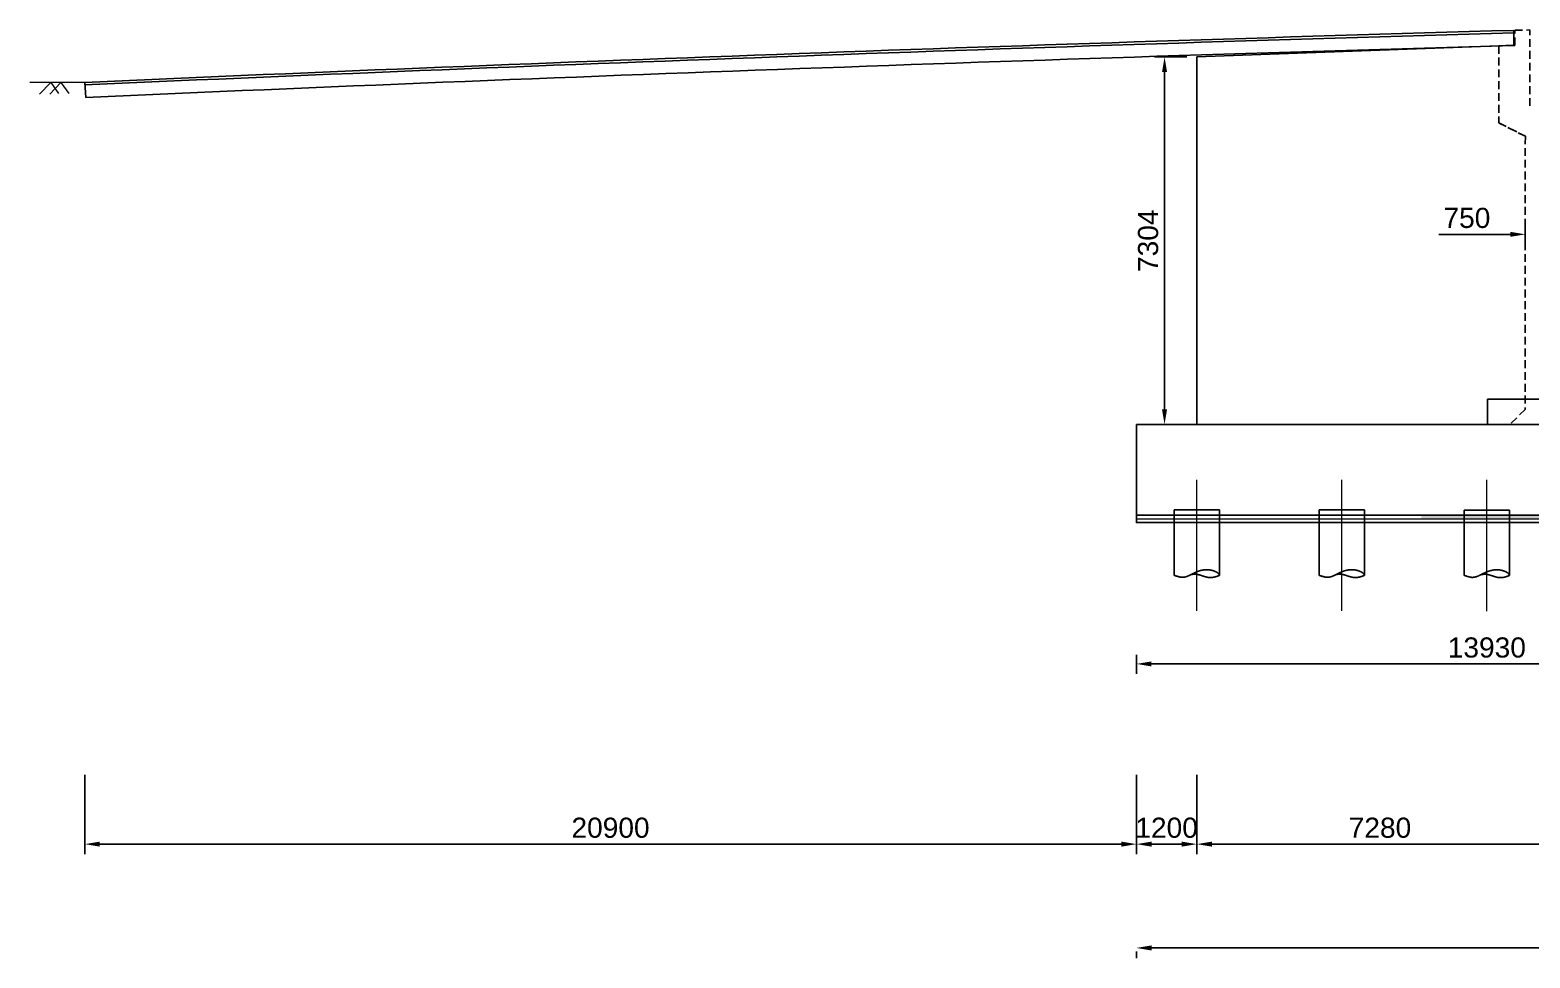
# Model space of a CAD drawing. Header units: millimetres. Extents: x 1231188 to 3867842, y -5478610 to -489530.
# Drawn here: x 3068080 to 3097890, y -2933887 to -2915443 of the extents above; entities that cross this region are included whole.
import ezdxf

# ---------------------------------------------------------------- set-up
doc = ezdxf.new("R2010")
doc.units = ezdxf.units.MM
doc.header["$LTSCALE"] = 25
doc.header["$MEASUREMENT"] = 0
doc.header["$PDMODE"] = 3
doc.linetypes.add('CENTER', pattern=[2, 1.25, -0.25, 0.25, -0.25])
doc.linetypes.add('DASHED2', pattern=[0.375, 0.25, -0.125])
doc.layers.get('Defpoints').update_dxf_attribs({"color": 230, "lineweight": 9})
for name, color, linetype in [('ABUTMENT', 1, 'Continuous'), ('pedestal', 7, 'Continuous'), ('Pile Cap', 21, 'Continuous')]:
    doc.layers.add(name, color=color, linetype=linetype)
for name, color, linetype, lineweight in [('Center line', 252, 'CENTER', 9), ('COLUMN', 1, 'Continuous', 25), ('DIM', 8, 'Continuous', 13), ('HATCH', 191, 'Continuous', 9), ('HOUSEP1', 7, 'Continuous', 15), ('PILE', 214, 'Continuous', 30)]:
    doc.layers.add(name, color=color, linetype=linetype, lineweight=lineweight)
doc.styles.add('ARIAL', font='arial.ttf', dxfattribs={"height": 400})
doc.styles.get("Standard").update_dxf_attribs({"font": 'swissl.ttf'})
doc.dimstyles.new('dim-50', dxfattribs={"dimtxt": 200, "dimasz": 200, "dimexe": 20, "dimexo": 20, "dimgap": 0.09, "dimtad": 0, "dimdec": 0, "dimzin": 0, "dimdsep": 46, "dimtxsty": 'Standard', "dimcen": 0.09, "dimclrd": 5, "dimclrt": 5, "dimazin": 0, "dimtfac": 1, "dimtdec": 0, "dimtofl": 0, "dimtmove": 0, "dimatfit": 3, "dimfxl": 1, "dimtolj": 1, "dimtzin": 0, "dimarcsym": 0})

# ---------------------------------------------------------------- blocks, each defined once
blk = doc.blocks.new('*D604')
at = {"layer": 'Defpoints', "color": 0, "lineweight": -2, "ltscale": 150, "transparency": 16777216}
for p in [(3069167, -2930048), (3090068, -2930048), (3090068, -2931624)]:
    blk.add_point(p, dxfattribs=at)
at = {"layer": 'DIM', "color": 0, "lineweight": -2, "ltscale": 150, "transparency": 16777216}
for p, q in [((3069167, -2930248), (3069167, -2931824)), ((3090068, -2930248), (3090068, -2931824))]:
    blk.add_line(p, q, dxfattribs=at)
at = {"layer": 'DIM', "color": 5, "lineweight": -2, "ltscale": 150, "transparency": 16777216}
blk.add_line((3069467, -2931624), (3089768, -2931624), dxfattribs=at)
for points in [[(3069467, -2931574), (3069467, -2931674), (3069167, -2931624)], [(3089768, -2931574), (3089768, -2931674), (3090068, -2931624)]]:
    blk.add_solid(points, dxfattribs=at)
at = {"layer": 'DIM', "color": 2, "ltscale": 150, "transparency": 16777216, "insert": (3079617, -2931300), "char_height": 400, "attachment_point": 5, "style": 'ARIAL'}
blk.add_mtext('\\A1;20900', dxfattribs=at)
blk = doc.blocks.new('*D605')
at = {"layer": 'Defpoints', "color": 0, "lineweight": -2, "ltscale": 150, "transparency": 16777216}
for p in [(3090068, -2930048), (3091268, -2930048), (3091268, -2931624)]:
    blk.add_point(p, dxfattribs=at)
at = {"layer": 'DIM', "color": 0, "lineweight": -2, "ltscale": 150, "transparency": 16777216}
for p, q in [((3090068, -2930248), (3090068, -2931824)), ((3091268, -2930248), (3091268, -2931824))]:
    blk.add_line(p, q, dxfattribs=at)
at = {"layer": 'DIM', "color": 5, "lineweight": -2, "ltscale": 150, "transparency": 16777216}
blk.add_line((3090368, -2931624), (3090968, -2931624), dxfattribs=at)
for points in [[(3090368, -2931574), (3090368, -2931674), (3090068, -2931624)], [(3090968, -2931574), (3090968, -2931674), (3091268, -2931624)]]:
    blk.add_solid(points, dxfattribs=at)
at = {"layer": 'DIM', "color": 2, "ltscale": 150, "transparency": 16777216, "insert": (3090668, -2931300), "char_height": 400, "attachment_point": 5, "style": 'ARIAL'}
blk.add_mtext('\\A1;1200', dxfattribs=at)
blk = doc.blocks.new('*D606')
at = {"layer": 'Defpoints', "color": 0, "lineweight": -2, "ltscale": 150, "transparency": 16777216}
for p in [(3091268, -2930048), (3098548, -2930048), (3098548, -2931624)]:
    blk.add_point(p, dxfattribs=at)
at = {"layer": 'DIM', "color": 0, "lineweight": -2, "ltscale": 150, "transparency": 16777216}
for p, q in [((3091268, -2930248), (3091268, -2931824)), ((3098548, -2930248), (3098548, -2931824))]:
    blk.add_line(p, q, dxfattribs=at)
at = {"layer": 'DIM', "color": 5, "lineweight": -2, "ltscale": 150, "transparency": 16777216}
blk.add_line((3091568, -2931624), (3098248, -2931624), dxfattribs=at)
for points in [[(3091568, -2931574), (3091568, -2931674), (3091268, -2931624)], [(3098248, -2931574), (3098248, -2931674), (3098548, -2931624)]]:
    blk.add_solid(points, dxfattribs=at)
at = {"layer": 'DIM', "color": 2, "ltscale": 150, "transparency": 16777216, "insert": (3094908, -2931300), "char_height": 400, "attachment_point": 5, "style": 'ARIAL'}
blk.add_mtext('\\A1;7280', dxfattribs=at)
blk = doc.blocks.new('*D615')
at = {"layer": 'Defpoints', "color": 0, "lineweight": -2, "ltscale": 150, "transparency": 16777216}
for p in [(3090068, -2933555, 46692), (3125538, -2933555), (3125538, -2933687)]:
    blk.add_point(p, dxfattribs=at)
at = {"layer": 'DIM', "color": 0, "lineweight": -2, "ltscale": 150, "transparency": 16777216}
for p, q in [((3090068, -2933755), (3090068, -2933887)), ((3125538, -2933755), (3125538, -2933887))]:
    blk.add_line(p, q, dxfattribs=at)
at = {"layer": 'DIM', "color": 5, "lineweight": -2, "ltscale": 150, "transparency": 16777216}
blk.add_line((3090368, -2933687), (3125238, -2933687), dxfattribs=at)
for points in [[(3090368, -2933637), (3090368, -2933737), (3090068, -2933687)], [(3125238, -2933637), (3125238, -2933737), (3125538, -2933687)]]:
    blk.add_solid(points, dxfattribs=at)
at = {"layer": 'DIM', "color": 2, "ltscale": 150, "transparency": 16777216, "insert": (3107803, -2933363), "char_height": 400, "attachment_point": 5, "style": 'ARIAL'}
blk.add_mtext('\\A1;35470', dxfattribs=at)
blk = doc.blocks.new('*D617')
at = {"layer": 'Defpoints', "color": 0, "lineweight": -2, "ltscale": 150, "transparency": 16777216}
for p in [(3090067, -2927661, 46692), (3103997, -2927662, 46692), (3103997, -2928042)]:
    blk.add_point(p, dxfattribs=at)
at = {"layer": 'DIM', "color": 0, "lineweight": -2, "ltscale": 150, "transparency": 16777216}
for p, q in [((3090067, -2927861), (3090067, -2928242)), ((3103997, -2927862), (3103997, -2928242))]:
    blk.add_line(p, q, dxfattribs=at)
at = {"layer": 'DIM', "color": 5, "lineweight": -2, "ltscale": 150, "transparency": 16777216}
blk.add_line((3090367, -2928042), (3103697, -2928042), dxfattribs=at)
for points in [[(3090367, -2927992), (3090367, -2928092), (3090067, -2928042)], [(3103697, -2927992), (3103697, -2928092), (3103997, -2928042)]]:
    blk.add_solid(points, dxfattribs=at)
at = {"layer": 'DIM', "color": 2, "ltscale": 150, "transparency": 16777216, "insert": (3097032, -2927718), "char_height": 400, "attachment_point": 5, "style": 'ARIAL'}
blk.add_mtext('\\A1;13930', dxfattribs=at)
blk = doc.blocks.new('*D620')
at = {"layer": 'Defpoints', "color": 0, "lineweight": -2, "ltscale": 150, "transparency": 16777216}
for p in [(3098546, -2919504), (3097796, -2919923), (3098546, -2919923, 4369)]:
    blk.add_point(p, dxfattribs=at)
at = {"layer": 'DIM', "color": 5, "lineweight": -2, "ltscale": 150, "transparency": 16777216}
for p, q in [((3097496, -2919504), (3096077, -2919504)), ((3098846, -2919504), (3099146, -2919504))]:
    blk.add_line(p, q, dxfattribs=at)
at = {"layer": 'DIM', "color": 0, "lineweight": -2, "ltscale": 150, "transparency": 16777216}
for p, q in [((3097796, -2919723), (3097796, -2919304)), ((3098546, -2919723), (3098546, -2919304))]:
    blk.add_line(p, q, dxfattribs=at)
at = {"layer": 'DIM', "color": 5, "lineweight": -2, "ltscale": 150, "transparency": 16777216}
for points in [[(3097496, -2919454), (3097496, -2919554), (3097796, -2919504)], [(3098846, -2919454), (3098846, -2919554), (3098546, -2919504)]]:
    blk.add_solid(points, dxfattribs=at)
at = {"layer": 'DIM', "color": 2, "ltscale": 150, "transparency": 16777216, "insert": (3096636, -2919180), "char_height": 400, "attachment_point": 5, "style": 'ARIAL'}
blk.add_mtext('\\A1;750', dxfattribs=at)
blk = doc.blocks.new('*D621')
at = {"layer": 'Defpoints', "color": 0, "lineweight": -2, "ltscale": 150, "transparency": 16777216}
for p in [(3091268, -2915979, 46692), (3090627, -2923283), (3091268, -2923283, 46692)]:
    blk.add_point(p, dxfattribs=at)
at = {"layer": 'DIM', "color": 0, "lineweight": -2, "ltscale": 150, "transparency": 16777216}
for p, q in [((3091068, -2915979), (3090427, -2915979)), ((3091068, -2923283), (3090427, -2923283))]:
    blk.add_line(p, q, dxfattribs=at)
at = {"layer": 'DIM', "color": 5, "lineweight": -2, "ltscale": 150, "transparency": 16777216}
blk.add_line((3090627, -2916279), (3090627, -2922983), dxfattribs=at)
for points in [[(3090577, -2916279), (3090677, -2916279), (3090627, -2915979)], [(3090577, -2922983), (3090677, -2922983), (3090627, -2923283)]]:
    blk.add_solid(points, dxfattribs=at)
at = {"layer": 'DIM', "color": 2, "ltscale": 150, "transparency": 16777216, "insert": (3090302, -2919631), "char_height": 400, "attachment_point": 5, "rotation": 90, "style": 'ARIAL'}
blk.add_mtext('\\A1;7304', dxfattribs=at)

msp = doc.modelspace()

# ---------------------------------------------------------------- hatches: boundary and pattern name
at = {"layer": 'HATCH', "linetype": 'ByBlock', "ltscale": 100}
h = msp.add_hatch(dxfattribs=at)
h.set_pattern_fill('AR-CONC', color=256, scale=22, style=0)
h.set_pattern_definition([(50, (-7724980.62, -8480515.04), (157.7972402, -13.8054697), [16.5, -181.5]), (355, (-7724980.62, -8480515.04), (-30.5252934, 165.4822694), [13.2, -145.2]), (100.4514, (-7724967.47, -8480516.19), (127.272064, 151.6766993), [14.0228418, -154.2512646]), (46.1842, (-7724980.62, -8480471.04), (234.7930307, -36.414183), [24.75, -272.25]), (96.6356, (-7724961.05, -8480474.08), (205.6257952, 214.3059316), [21.0342634, -231.37686]), (351.1842, (-7724980.62, -8480471.04), (205.625628, 214.306092), [19.8, -217.8]), (21, (-7724958.62, -8480482.04), (131.3195515, -88.576156), [16.5, -181.5]), (326, (-7724958.62, -8480482.04), (53.529373, 159.53301), [13.2, -145.2]), (71.4514, (-7724947.67, -8480489.42), (184.8489783, 70.9567093), [14.0228418, -154.2512646]), (37.5, (-7724980.615, -8480515.04), (2.67516817, 73.23664784), [0, -143.44, 0, -147.4, 0, -145.75]), (7.5, (-7724980.615, -8480515.04), (57.87529824, 86.7705766), [0, -84.04, 0, -140.14, 0, -55.55]), (327.5, (-7725029.675, -8480515.04), (117.44093596, -4.96207178), [0, -55, 0, -171.6, 0, -227.7]), (317.5, (-7725051.68, -8480515.04), (128.30095726, 22.0230961), [0, -71.5, 0, -113.96, 0, -161.7])])
h.paths.add_polyline_path([(3095733.5, -2925084.6), (3095733.5, -2925159.6), (3103545.5, -2925159.6), (3103545.5, -2925084.6)])

# ---------------------------------------------------------------- linework, layer by layer
at = {"layer": 'ABUTMENT', "linetype": 'DASHED2', "ltscale": 25}
for p, q in [((3097587.4, -2915449.2, 46777.2), (3097887.1, -2915442.8, 46691.8)), ((3097587.4, -2915749.7, 4140.2), (3097587.4, -2915449.2, 46777.2)), ((3097886.9, -2916951.7, 68040.5), (3097886.9, -2915442.8, 68040.5)), ((3097797.1, -2917553.8, 63770.8), (3097267.5, -2917289, 63770.8))]:
    msp.add_line(p, q, dxfattribs=at)
at = {"layer": 'ABUTMENT', "ltscale": 20}
for p, q in [((3091267.5, -2915979, 46691.8), (3097267.5, -2915758.3, 4140.2)), ((3091267.5, -2923283.1, 46691.8), (3091267.5, -2915979, 46691.6))]:
    msp.add_line(p, q, dxfattribs=at)
at = {"layer": 'ABUTMENT', "linetype": 'DASHED2', "ltscale": 25, "elevation": 4140.2}
msp.add_lwpolyline([(3097567.4, -2915749.7), (3097267.5, -2915758.3), (3097267.5, -2917289)], dxfattribs=at)
at = {"layer": 'ABUTMENT', "ltscale": 20, "elevation": 4140.2}
msp.add_lwpolyline([(3097267.5, -2915758.3), (3097567.4, -2915749.7), (3097587.4, -2915749.7)], dxfattribs=at)
at = {"layer": 'ABUTMENT', "linetype": 'DASHED2', "ltscale": 25}
msp.add_lwpolyline([(3097277.2, -2917293.9), (3097797.1, -2917553.8), (3097793.9, -2922982.8), (3097493.5, -2923282.8)], dxfattribs=at)
at = {"layer": 'Center line', "ltscale": 100}
for p, q in [((3091267.5, -2926990.1, 46691.8), (3091267.5, -2924384.3, 46691.8)), ((3094149.5, -2926990.1, 35018.8), (3094149.5, -2924384.3, 35018.8)), ((3097031.5, -2926991.6, 4140.2), (3097031.5, -2924385.9, 4140.2))]:
    msp.add_line(p, q, dxfattribs=at)
at = {"layer": 'COLUMN', "color": 8, "lineweight": -2, "ltscale": 100}
for p, q in [((3097567.4, -2915449.6, 4140.2), (3097567.4, -2915749.7, 4140.2)), ((3069167.1, -2916483.5, 8280.3), (3069190.6, -2916782.7, 8280.3))]:
    msp.add_line(p, q, dxfattribs=at)
at = {"layer": 'COLUMN', "lineweight": 30, "ltscale": 100}
for p, q in [((3090067.5, -2925083.1, 46691.8), (3090067.5, -2923283.1, 46691.8)), ((3090067.5, -2923283.1, 46691.8), (3103995.5, -2923283.1, 46691.8))]:
    msp.add_line(p, q, dxfattribs=at)
at = {"layer": 'COLUMN', "color": 8, "lineweight": -2, "ltscale": 100, "elevation": 4140.2}
for points in [[(3097567.4, -2915449.6, 0.003938), (3069167.1, -2916483.5, 0.0039368)], [(3097567.4, -2915499.6, 0.0039376), (3069171, -2916533.3, 0.0039219)], [(3097567.4, -2915749.7, 0.0039354), (3069190.6, -2916782.7, 0.0039197)]]:
    msp.add_lwpolyline(points, format="xyb", dxfattribs=at)
at = {"layer": 'COLUMN', "lineweight": 30, "ltscale": 100, "elevation": 4140.2}
msp.add_lwpolyline([(3090067.5, -2925084.6), (3103995.5, -2925084.6), (3103995.5, -2925233.1), (3090067.5, -2925233.1)], close=True, dxfattribs=at)
at = {"layer": 'HATCH', "linetype": 'ByBlock', "ltscale": 100}
for p, q in [((3090067.5, -2925158.1, 46691.8), (3103995.5, -2925158.1, 46691.8)), ((3090067.5, -2925233.1, 46691.8), (3103995.5, -2925233.1, 46691.8))]:
    msp.add_line(p, q, dxfattribs=at)
at = {"layer": 'HOUSEP1', "ltscale": 100}
for p, q in [((3069167.1, -2916483.5, 4140.2), (3068079.9, -2916483.5, 4140.2)), ((3068493.7, -2916483.5), (3068271.8, -2916718.5)), ((3068695.2, -2916483.5), (3068473.4, -2916718.5)), ((3068493.7, -2916483.5), (3068648.2, -2916708.1)), ((3068695.2, -2916483.5), (3068849.8, -2916708.1))]:
    msp.add_line(p, q, dxfattribs=at)
at = {"layer": 'pedestal', "linetype": 'ByBlock', "ltscale": 100}
for p, q in [((3097045.5, -2922783.1), (3103045.5, -2922783.1)), ((3097045.5, -2923283.1), (3097045.5, -2922783.1))]:
    msp.add_line(p, q, dxfattribs=at)
at = {"layer": 'PILE', "linetype": 'DASHED2', "ltscale": 2000}
for p, q in [((3090817.5, -2924982.8, 46691.8), (3091717.5, -2924982.8, 46691.8)), ((3090817.5, -2924982.8, 46691.8), (3090817.5, -2926282.5, 46691.8)), ((3091717.5, -2924982.8, 46691.8), (3091717.5, -2926282.5, 46691.8)), ((3093699.5, -2924982.8, 35018.8), (3094599.5, -2924982.8, 35018.8)), ((3093699.5, -2924982.8, 35018.8), (3093699.5, -2926282.5, 35018.8)), ((3094599.5, -2924982.8, 35018.8), (3094599.5, -2926282.5, 35018.8)), ((3096581.5, -2924984.3, 4140.2), (3097481.5, -2924984.3, 4140.2)), ((3096581.5, -2924984.3, 4140.2), (3096581.5, -2926284, 4140.2)), ((3097481.5, -2924984.3, 4140.2), (3097481.5, -2926284, 4140.2))]:
    msp.add_line(p, q, dxfattribs=at)
for points, knots in [([(3091717.5, -2926282.5, 46691.8), (3091717.5, -2926241.2, 46691.8), (3091528.4, -2926137.8, 46691.8), (3091243.3, -2926198, 46691.8), (3091016.4, -2926357.8, 46691.8), (3090865.3, -2926294.2, 46691.8), (3090817.5, -2926282.5, 46691.8)], [0, 0, 0, 0, 244.9137212, 595.5205607, 904.3406959, 1047.3117083, 1047.3117083, 1047.3117083, 1047.3117083]), ([(3091717.5, -2926282.5, 46691.8), (3091717.5, -2926282.5, 46691.8), (3091515, -2926376.2, 46691.8), (3091300.7, -2926235.4, 46691.8), (3091138.4, -2926265.9, 46691.8), (3091119.3, -2926283.3, 46691.8)], [0, 0, 0, 0, 275.407679, 579.85691, 760.1416168, 760.1416168, 760.1416168, 760.1416168]), ([(3094599.5, -2926282.5, 35018.8), (3094599.5, -2926241.2, 35018.8), (3094410.4, -2926137.8, 35018.8), (3094125.3, -2926198, 35018.8), (3093898.4, -2926357.8, 35018.8), (3093747.3, -2926294.2, 35018.8), (3093699.5, -2926282.5, 35018.8)], [0, 0, 0, 0, 244.9137212, 595.5205607, 904.3406959, 1047.3117083, 1047.3117083, 1047.3117083, 1047.3117083]), ([(3094599.5, -2926282.5, 35018.8), (3094599.5, -2926282.5, 35018.8), (3094397, -2926376.2, 35018.8), (3094182.7, -2926235.4, 35018.8), (3094020.4, -2926265.9, 35018.8), (3094001.3, -2926283.3, 35018.8)], [0, 0, 0, 0, 275.407679, 579.85691, 760.1416168, 760.1416168, 760.1416168, 760.1416168]), ([(3097481.5, -2926284, 4140.2), (3097481.5, -2926242.7, 4140.2), (3097292.4, -2926139.3, 4140.2), (3097007.3, -2926199.5, 4140.2), (3096780.4, -2926359.3, 4140.2), (3096629.3, -2926295.7, 4140.2), (3096581.5, -2926284, 4140.2)], [0, 0, 0, 0, 244.9137212, 595.5205607, 904.3406959, 1047.3117083, 1047.3117083, 1047.3117083, 1047.3117083]), ([(3097481.5, -2926284, 4140.2), (3097481.5, -2926284, 4140.2), (3097279, -2926377.7, 4140.2), (3097064.7, -2926237, 4140.2), (3096902.4, -2926267.4, 4140.2), (3096883.3, -2926284.8, 4140.2)], [0, 0, 0, 0, 275.407679, 579.85691, 760.1416168, 760.1416168, 760.1416168, 760.1416168])]:
    msp.add_open_spline(points, degree=3, knots=knots, dxfattribs=at)
at = {"layer": 'Pile Cap', "ltscale": 150}
msp.add_line((3090067.5, -2925083.1, 46691.8), (3103995.5, -2925083.1, 46691.8), dxfattribs=at)

# ---------------------------------------------------------------- dimensions: what is measured, and where the dimension line sits
at = {"layer": 'DIM', "ltscale": 150}
dim = msp.add_linear_dim(base=(3090626.5, -2923283.1), p1=(3091267.5, -2915979, 46691.6), p2=(3091267.5, -2923283.1, 46691.8), angle=90, dimstyle='dim-50', override={"dimtxt": 300, "dimasz": 300, "dimexe": 200, "dimexo": 200, "dimgap": 120, "dimtad": 1, "dimtxsty": 'ARIAL', "dimclrt": 2}, dxfattribs=at)
dim.commit()
dim.dimension.update_dxf_attribs({"geometry": '*D621', "text_midpoint": (3090302.1, -2919631)})
for base, p1, p2, picture, middle in [((3098545.5, -2919504.2), (3097795.7, -2919923), (3098545.5, -2919923, 4369), '*D620', (3096636.1, -2919504.2)), ((3091267.5, -2931624.5), (3090067.5, -2930047.5), (3091267.5, -2930047.5), '*D605', (3090667.5, -2931624.5))]:
    dim = msp.add_linear_dim(base=base, p1=p1, p2=p2, dimstyle='dim-50', override={"dimtxt": 300, "dimasz": 300, "dimexe": 200, "dimexo": 200, "dimgap": 120, "dimtad": 1, "dimtxsty": 'ARIAL', "dimclrt": 2}, dxfattribs=at)
    dim.commit()
    dim.dimension.update_dxf_attribs({"geometry": picture, "text_midpoint": middle, "dimtype": 160})
for base, p1, p2, picture, middle in [((3103996.5, -2928042.5), (3090066.5, -2927661.3, 46691.8), (3103996.5, -2927661.5, 46691.8), '*D617', (3097031.5, -2927718.1)), ((3090067.5, -2931624.5), (3069167.1, -2930047.5), (3090067.5, -2930047.5), '*D604', (3079617.3, -2931300.3)), ((3098547.5, -2931624.5), (3091267.5, -2930047.5), (3098547.5, -2930047.5), '*D606', (3094907.5, -2931300.3)), ((3125537.7, -2933687), (3090067.5, -2933555, 46691.8), (3125537.7, -2933555), '*D615', (3107802.6, -2933362.6))]:
    dim = msp.add_linear_dim(base=base, p1=p1, p2=p2, dimstyle='dim-50', override={"dimtxt": 300, "dimasz": 300, "dimexe": 200, "dimexo": 200, "dimgap": 120, "dimtad": 1, "dimtxsty": 'ARIAL', "dimclrt": 2}, dxfattribs=at)
    dim.commit()
    dim.dimension.update_dxf_attribs({"geometry": picture, "text_midpoint": middle})

doc.saveas('drawing.dxf')
